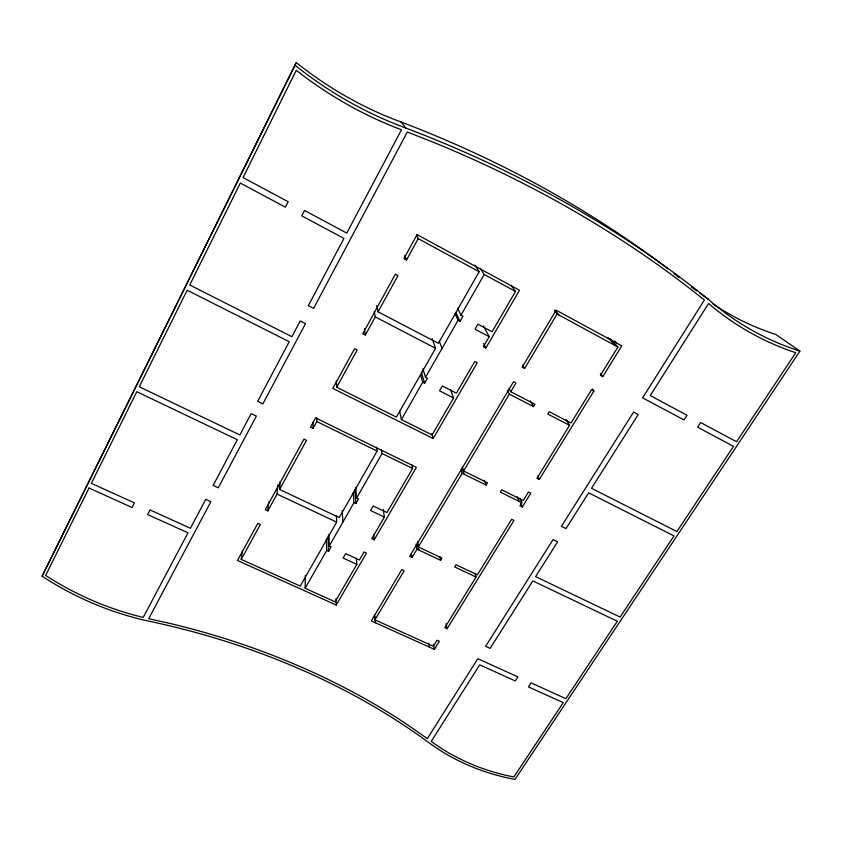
<?xml version="1.0" encoding="UTF-8"?>
<svg xmlns="http://www.w3.org/2000/svg" width="842" height="842" viewBox="0 0 842 842"><rect width="100%" height="100%" fill="white"/><g stroke="black" fill="none" stroke-linecap="round" stroke-linejoin="round"><path stroke-width="1.26" d="M383.31 509.399L384.352 517.072L371.806 538.659L374.216 539.785L416.38 467.363L315.582 417.895L310.509 427.157L313.056 428.399L313.108 421.947M356.377 558.141L356.84 564.393L335.074 601.83L305.109 588.284L305.372 575.297M376.553 447.291L377.09 451.091L339.252 517.577L279.565 489.455L280.165 481.687M279.565 489.455L306.488 440.366L303.951 439.135L265.314 509.694L267.83 510.862L277.029 494.075L277.786 484.939M267.83 510.862L268.703 501.937M336.421 515.641L336.674 522.103L300.257 586.095L241.212 559.404L242.422 550.647M712.374 303.478A346.378 292.353 -59.9 0 0 775.966 334.537L799.9 351.114L514.978 779.397A225.161 197.881 -21.5 0 1 428.02 742.023A629.142 458.49 2.3 0 0 144.771 620.291A301.804 284.459 19.9 0 1 42.1 576.17L296.289 62.603A474.109 404.686 -87 0 0 401.087 122.006A974.699 763.494 4.2 0 1 667.959 268.872M42.1 576.17L296.289 62.603M241.212 559.404L260.336 524.524L257.831 523.366L237.497 560.498L336.211 605.061L366.459 553.11L364.049 551.994L359.397 559.983L345.694 553.626L343.136 558.046L356.84 564.393M313.056 428.399L316.803 421.547L316.803 417.737M432.125 338.642L435.588 348.283L396.424 417.095L336.705 387.246L357.134 349.998L354.566 348.693L332.811 388.404L433.177 438.514L477.256 362.797L474.783 361.513L456.385 393.161L442.345 385.973L439.545 390.814L453.585 397.982L432.104 434.935L401.402 419.579L399.55 410.78M474.941 265.114L479.151 271.724L438.408 343.315L378.069 311.845L397.961 275.597L395.361 274.218L362.797 333.674L365.365 335L375.279 316.929L374.28 311.772M483.361 325.854L489.202 336.705L483.382 346.725L485.855 348.03L519.482 290.258L417.064 234.602L403.918 258.599L406.518 259.999L418.221 238.654L416.622 235.16M305.109 588.284L326.707 550.447L326.486 538.859M326.707 550.447L328.58 551.31L331.117 546.868L329.254 545.995L354.008 502.621L353.23 492.623M354.008 502.621L355.892 503.516L358.503 498.948L356.608 498.054L382.036 453.512L381.458 449.702M401.402 419.579L422.726 382.226L420.579 374.848M422.726 382.226L424.642 383.205L427.42 378.321L425.505 377.342L458.09 320.255L454.985 313.592M458.09 320.255L460.027 321.276L462.9 316.234L460.963 315.213L484.213 274.471L480.214 268.314M411.801 464.784L412.591 468.489L386.973 512.546L373.164 505.958L370.554 510.505L384.352 517.072M511.126 285.396L515.504 291.458L492.096 331.727L477.94 324.223L475.056 329.222L489.202 336.705M374.922 619.849L404.192 570.697L401.823 569.602L371.311 620.912L434.356 649.371L439.366 641.257L437.082 640.225L433.356 646.256L374.922 619.849L374.427 614.692M507.663 390.804L509.357 394.13L533.46 406.612L534.902 404.234L510.789 391.719L515.988 383.005L513.557 381.731L409.654 556.436L412.022 557.551L417.022 549.152L416.064 544.048M417.022 549.152L440.629 560.309L441.955 558.109L418.348 546.942L462.216 473.278L461.037 469.552M462.216 473.278L486.076 485.066L487.455 482.782L463.595 470.973L509.357 394.13M610.334 338.726L617.902 347.03L600.451 375.322L602.819 376.595L621.796 345.862L556.12 310.172L522.229 367.154L524.661 368.438L557.078 314.013L554.625 310.982M476.046 577.033L444.829 627.648L447.123 628.7L513.978 520.44L511.652 519.303L477.382 574.865L455.996 564.75L454.669 566.94L476.046 577.033L474.972 573.244M521.851 502.769L519.956 505.853L522.282 507L530.839 493.149L528.502 491.981L523.24 500.506L501.643 489.812L500.253 492.086L521.851 502.769L519.872 498.075M566.14 419.758L569.602 425.347L536.922 478.33L539.259 479.498L593.915 391.004L592.379 388.941M277.029 494.075L336.674 522.103M316.803 421.547L377.09 451.091M382.036 453.512L412.591 468.489M569.602 425.347L547.784 414.043L549.226 411.675L571.044 423L591.547 389.751L593.915 391.004M375.279 316.929L435.588 348.283M418.221 238.654L479.151 271.724M484.213 274.471L515.504 291.458M557.078 314.013L617.902 347.03M691.44 287.101L696.65 290.869M699.776 293.132L708.122 299.152A367.47 307.277 -59.2 0 0 799.9 351.114M614.881 341.147L616.66 343.073M608.092 337.747L615.144 345.536M554.899 309.993L559.004 315.066M401.087 122.006L405.918 128.058A1021.988 789.407 4 0 1 708.122 299.152M600.441 373.595L602.819 376.595M522.703 365.123L524.661 368.438M530.292 400.918L533.46 406.612M509.084 388.415L510.789 391.719M483.571 343.547L485.855 348.03M457.553 308.151L460.963 315.213M537.554 475.951L539.259 479.498M455.827 312.361L460.027 321.276M520.798 503.453L522.282 507M517.198 496.748L519.156 501.432M439.292 341.178L442.018 348.409M404.813 255.368L406.518 259.999M484.339 480.266L486.076 485.066M450.586 389.635L453.585 397.982M462.395 467.257L463.595 470.973M462.111 467.994L464.11 474.214M422.937 368.849L425.505 377.342M421.368 372.122L424.642 383.205M431.82 433.598L433.177 438.514M439.787 556.604L440.629 560.309M446.06 623.733L447.123 628.7M376.742 305.499L378.069 311.845M417.369 541.859L418.348 546.942M417.674 543.648L418.906 550.037M433.409 644.267L434.356 649.371M428.746 643.33L429.431 647.151M411.338 553.678L412.022 557.551M364.407 328.717L365.365 335M373.659 534.744L374.216 539.785M374.879 616.333L375.511 622.806M355.745 487.592L356.608 498.054M354.777 489.76L355.892 503.516M336.358 380.994L336.705 387.246M342.252 510.515L342.862 522.145M336 598.725L336.211 605.061M328.969 534.491L329.254 545.995M328.233 535.849L328.58 551.31M405.918 128.058A507.589 430.388 -86.6 0 1 295.11 65.318M674.137 273.629A974.699 763.494 4.2 0 1 679.241 277.607M89.01 488.023L45.647 575.433L51.594 579.222A298.784 281.607 19.9 0 0 136.488 615.734L143.214 617.418L188.019 532.828L147.655 514.567L150.034 509.957L190.418 528.292L205.753 499.327L210.879 501.695L148.708 618.702L172.526 624.038A631.616 460.342 2.3 0 1 410.275 726.635L427.326 738.644L477.824 658.707L517.893 676.894L515.272 680.946L479.708 664.854L431.23 741.402L436.04 744.854A222.477 195.512 -21.5 0 0 507.863 775.735L513.862 776.956L563.235 702.649L528.46 686.914L531.081 682.883L565.877 698.671L617.323 621.259L532.87 580.917L490.139 648.382L485.645 646.319L553.068 539.575L557.636 541.806L535.596 576.612L620.091 617.081L674.021 535.922L588.642 492.833L566.013 528.587L561.435 526.324L633.637 412.033L638.268 414.485L591.505 488.318L676.926 531.544L733.529 446.365L697.629 427.21L700.67 422.547L736.582 441.766L795.753 352.714L790.322 350.872A370.922 310.161 -59.2 0 1 713.037 307.214L708.585 303.446L650.256 395.561L687.04 415.253L684.009 419.937L642.604 397.834L704.396 300.005L684.946 284.764A1019.209 787.133 4 0 0 433.514 142.34L407.317 132.026L313.624 308.361L308.351 305.646L343.957 238.412L301.752 215.878L304.53 210.479L346.767 233.097L401.497 129.773L395.119 127.342A511.757 433.872 -86.6 0 1 301.983 74.717L296.279 70.307L243.054 177.567L288.164 201.722L285.385 207.143L240.317 183.082L189.745 284.996L291.9 336.695L300.236 320.96L305.499 323.644L262.851 403.886L257.652 401.35L289.227 341.726L187.156 290.216L139.256 386.773L239.854 434.956L251.19 413.559L256.378 416.074L218.267 487.802L213.131 485.413L237.318 439.735L136.793 391.719L91.346 483.329L134.394 502.863L132.026 507.494L89.01 488.023"/></g></svg>
